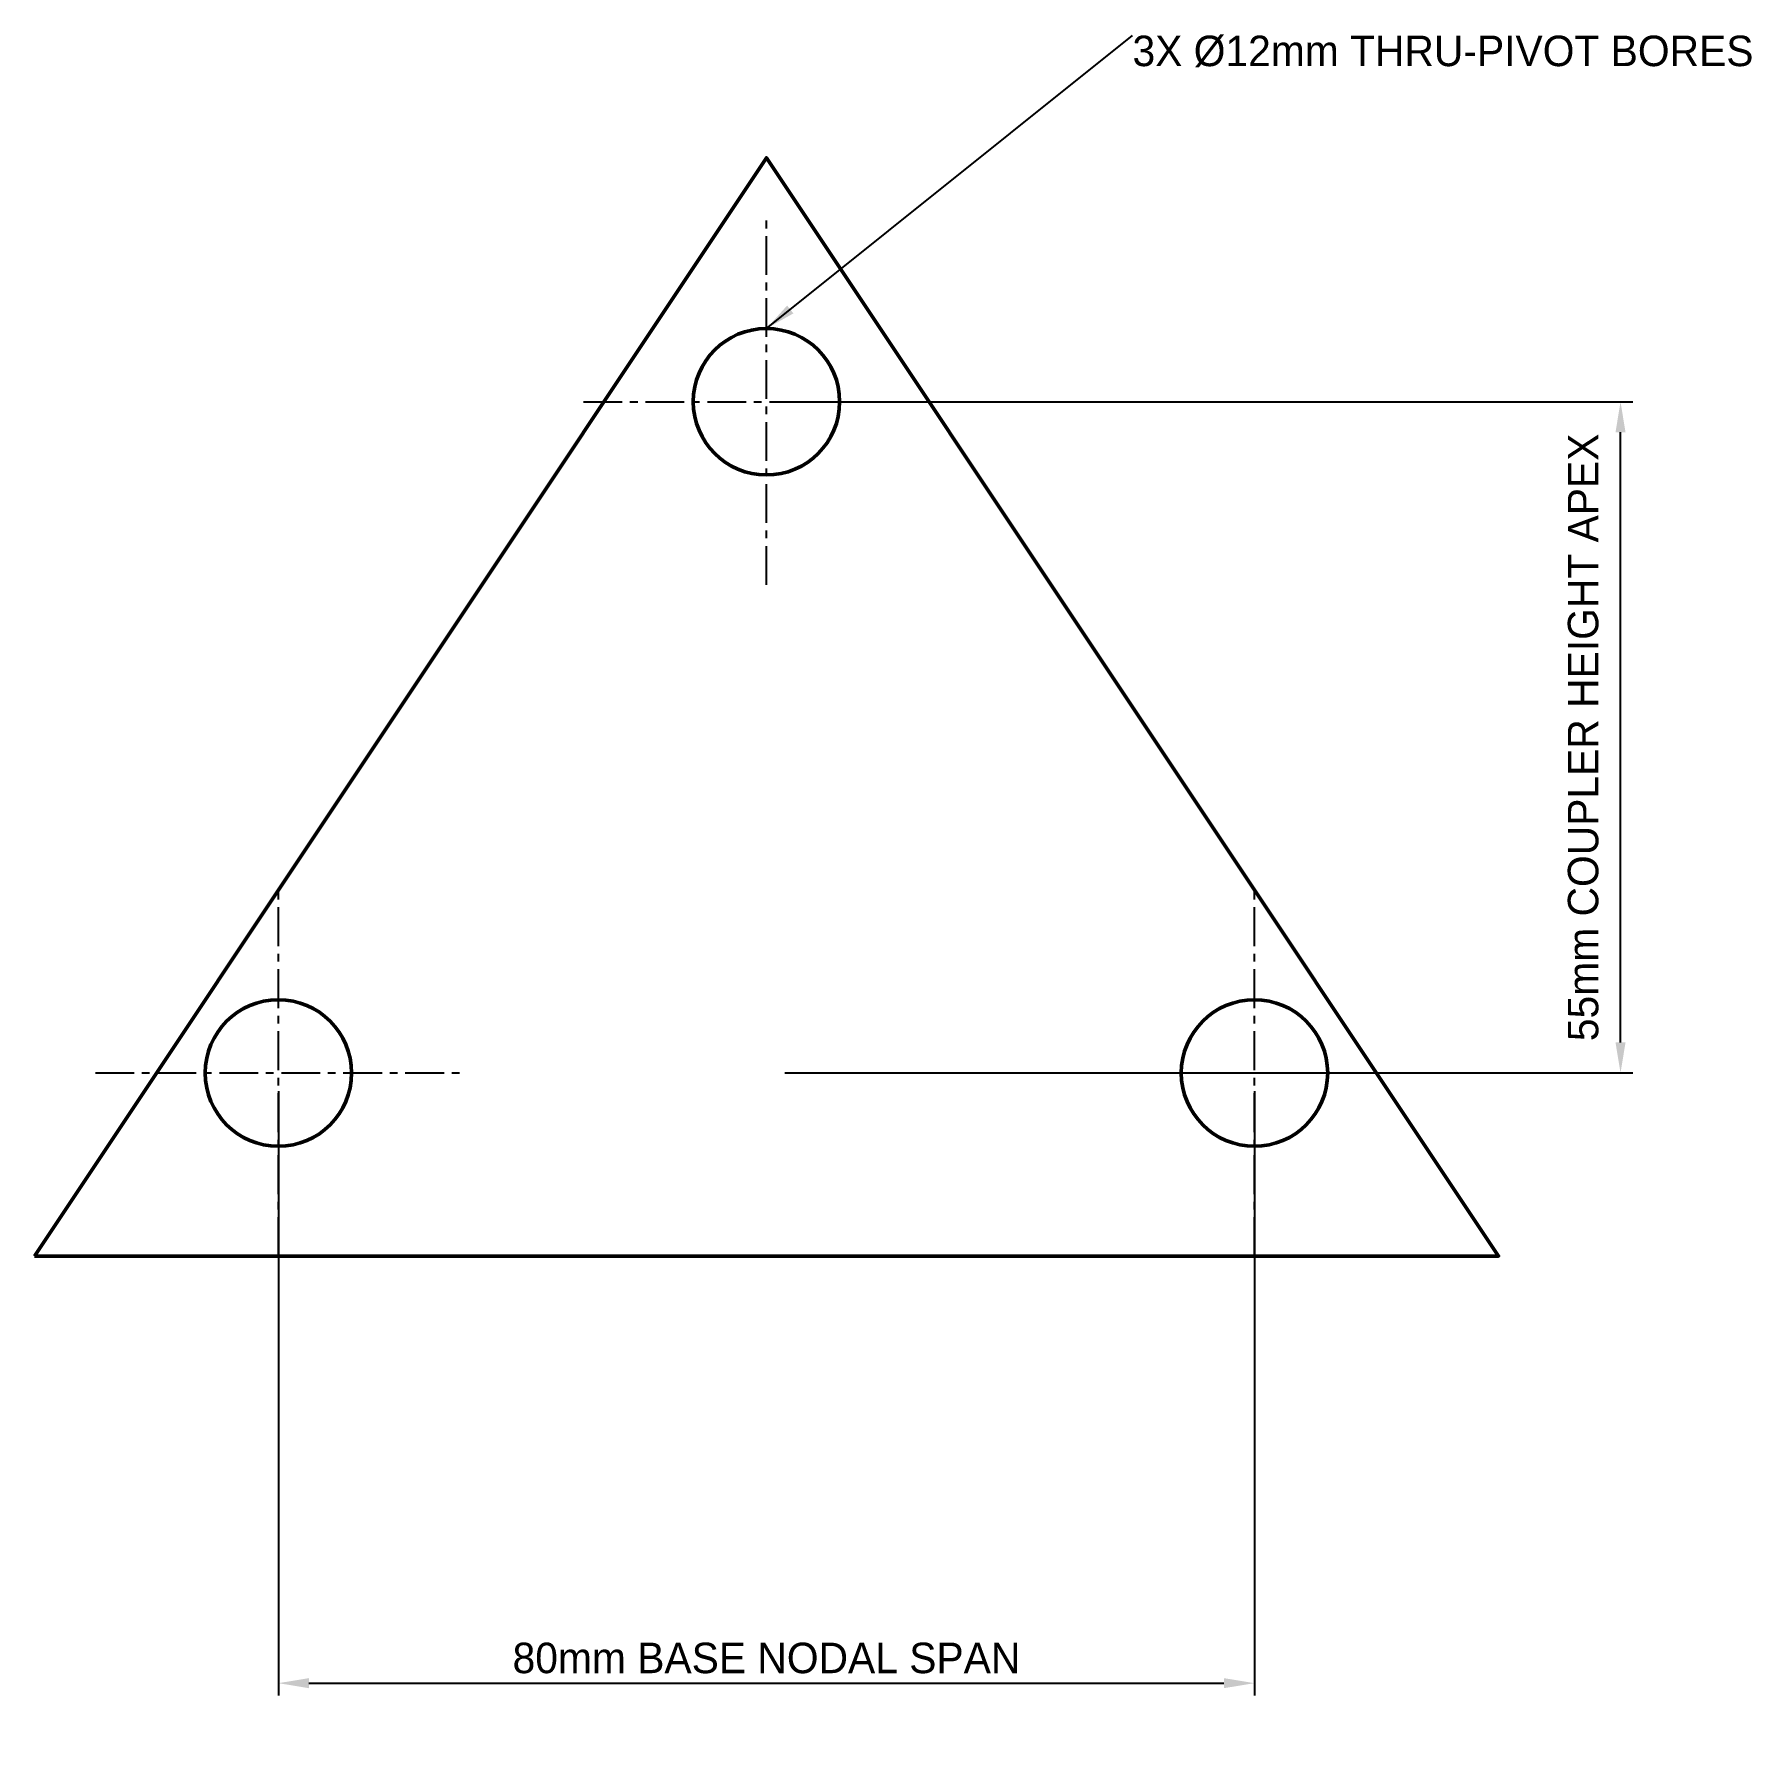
# Model space of a CAD drawing. Header units: metres. Extents: x 20 to 161, y -21 to 120.
import ezdxf

# ---------------------------------------------------------------- set-up
doc = ezdxf.new("R2010")
doc.units = ezdxf.units.M
doc.linetypes.add('CENTER', pattern=[5.08, 3.175, -0.635, 0.635, -0.635])
for name, color, linetype, lineweight in [('CENTERLINES', 7, 'CENTER', 25), ('DIMENSIONS', 7, 'Continuous', 25), ('GEOMETRY', 7, 'Continuous', 50)]:
    doc.layers.add(name, color=color, linetype=linetype, lineweight=lineweight)
doc.dimstyles.new('ENGINEERING_STYLE', dxfattribs={"dimtxt": 2.5, "dimasz": 2.5, "dimexe": 1, "dimexo": 1.5, "dimgap": 0.8, "dimtad": 1, "dimcen": 2.5, "dimazin": 3, "dimtfac": 1, "dimtmove": 0, "dimatfit": 3, "dimtfill": 1})

msp = doc.modelspace()

# ---------------------------------------------------------------- linework, layer by layer
at = {"layer": 'CENTERLINES'}
for p, q in [((80, 75), (80, 105)), ((65, 90), (95, 90)), ((40, 20), (40, 50)), ((120, 20), (120, 50)), ((25, 35), (55, 35)), ((105, 35), (135, 35))]:
    msp.add_line(p, q, dxfattribs=at)
at = {"layer": 'GEOMETRY'}
msp.add_lwpolyline([(20, 20), (140, 20), (80, 110)], close=True, dxfattribs=at)
for centre in [(80, 90), (40, 35), (120, 35)]:
    msp.add_circle(centre, 6, dxfattribs=at)

# ---------------------------------------------------------------- texts
at = {"layer": 'DIMENSIONS', "insert": (110, 120), "char_height": 2.5, "attachment_point": 1}
msp.add_mtext('3X %%C12mm THRU-PIVOT BORES', dxfattribs=at)

# ---------------------------------------------------------------- leaders
at = {"layer": 'DIMENSIONS'}
msp.add_leader([(80, 96), (110, 120)], dimstyle='ENGINEERING_STYLE', dxfattribs=at)

# ---------------------------------------------------------------- next in the draw order: dimensions: what is measured, and where the dimension line sits
msp.add_linear_dim(base=(40, -15), p1=(40, 35), p2=(120, 35), text='80mm BASE NODAL SPAN', dimstyle='ENGINEERING_STYLE', dxfattribs=at).render()

# ---------------------------------------------------------------- next in the draw order: dimensions: what is measured, and where the dimension line sits
msp.add_linear_dim(base=(150, 35), p1=(80, 35), p2=(80, 90), angle=90, text='55mm COUPLER HEIGHT APEX', dimstyle='ENGINEERING_STYLE', dxfattribs=at).render()

doc.saveas('drawing.dxf')
